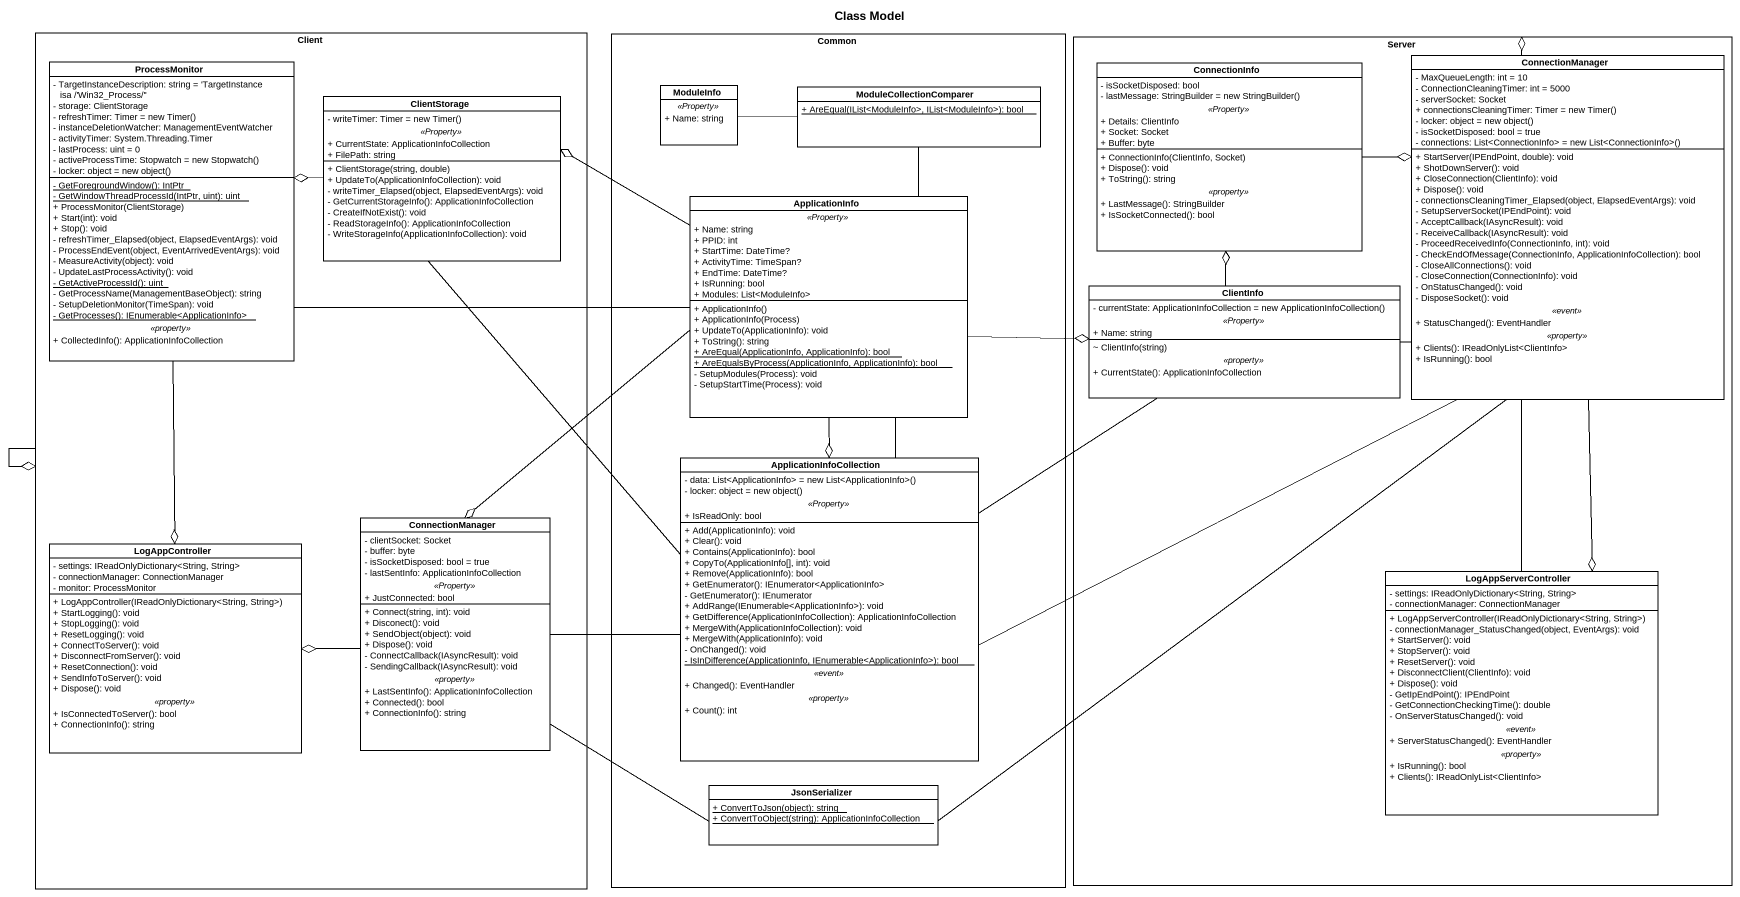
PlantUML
@startuml
title Class Model
hide circle
hide empty members
skinparam classAttributeIconSize 0
rectangle Client {
  class ProcessMonitor {
    - TargetInstanceDescription: string = 'TargetInstance isa /'Win32_Process/''
    - storage: ClientStorage
    {field} - refreshTimer: Timer = new Timer()
    - instanceDeletionWatcher: ManagementEventWatcher
    - activityTimer: System.Threading.Timer
    - lastProcess: uint = 0
    {field} - activeProcessTime: Stopwatch = new Stopwatch()
    {field} - locker: object = new object()
    --
    {static} - GetForegroundWindow(): IntPtr
    {static} - GetWindowThreadProcessId(IntPtr, uint): uint
    + ProcessMonitor(ClientStorage)
    + Start(int): void
    + Stop(): void
    - refreshTimer_Elapsed(object, ElapsedEventArgs): void
    - ProcessEndEvent(object, EventArrivedEventArgs): void
    - MeasureActivity(object): void
    - UpdateLastProcessActivity(): void
    {static} - GetActiveProcessId(): uint
    - GetProcessName(ManagementBaseObject): string
    - SetupDeletionMonitor(TimeSpan): void
    {static} - GetProcesses(): IEnumerable<ApplicationInfo>
    .. <<property>> ..
    + CollectedInfo(): ApplicationInfoCollection
  }
  class ClientStorage {
    {field} - writeTimer: Timer = new Timer()
    .. <<Property>> ..
    + CurrentState: ApplicationInfoCollection
    + FilePath: string
    --
    + ClientStorage(string, double)
    + UpdateTo(ApplicationInfoCollection): void
    - writeTimer_Elapsed(object, ElapsedEventArgs): void
    - GetCurrentStorageInfo(): ApplicationInfoCollection
    - CreateIfNotExist(): void
    - ReadStorageInfo(): ApplicationInfoCollection
    - WriteStorageInfo(ApplicationInfoCollection): void
  }
  class "ConnectionManager" as ConnectionManager_2 {
    - clientSocket: Socket
    - buffer: byte
    - isSocketDisposed: bool = true
    - lastSentInfo: ApplicationInfoCollection
    .. <<Property>> ..
    + JustConnected: bool
    --
    + Connect(string, int): void
    + Disconect(): void
    + SendObject(object): void
    + Dispose(): void
    - ConnectCallback(IAsyncResult): void
    - SendingCallback(IAsyncResult): void
    .. <<property>> ..
    + LastSentInfo(): ApplicationInfoCollection
    + Connected(): bool
    + ConnectionInfo(): string
  }
  class LogAppController {
    - settings: IReadOnlyDictionary<String, String>
    - connectionManager: ConnectionManager
    - monitor: ProcessMonitor
    --
    + LogAppController(IReadOnlyDictionary<String, String>)
    + StartLogging(): void
    + StopLogging(): void
    + ResetLogging(): void
    + ConnectToServer(): void
    + DisconnectFromServer(): void
    + ResetConnection(): void
    + SendInfoToServer(): void
    + Dispose(): void
    .. <<property>> ..
    + IsConnectedToServer(): bool
    + ConnectionInfo(): string
  }
}
rectangle Common {
  class ModuleInfo {
    .. <<Property>> ..
    + Name: string
  }
  class ModuleCollectionComparer {
    {static} + AreEqual(IList<ModuleInfo>, IList<ModuleInfo>): bool
  }
  class ApplicationInfo {
    .. <<Property>> ..
    + Name: string
    + PPID: int
    + StartTime: DateTime?
    + ActivityTime: TimeSpan?
    + EndTime: DateTime?
    + IsRunning: bool
    + Modules: List<ModuleInfo>
    --
    + ApplicationInfo()
    + ApplicationInfo(Process)
    + UpdateTo(ApplicationInfo): void
    + ToString(): string
    {static} + AreEqual(ApplicationInfo, ApplicationInfo): bool
    {static} + AreEqualsByProcess(ApplicationInfo, ApplicationInfo): bool
    - SetupModules(Process): void
    - SetupStartTime(Process): void
  }
  class ApplicationInfoCollection {
    {field} - data: List<ApplicationInfo> = new List<ApplicationInfo>()
    {field} - locker: object = new object()
    .. <<Property>> ..
    + IsReadOnly: bool
    --
    + Add(ApplicationInfo): void
    + Clear(): void
    + Contains(ApplicationInfo): bool
    + CopyTo(ApplicationInfo[], int): void
    + Remove(ApplicationInfo): bool
    + GetEnumerator(): IEnumerator<ApplicationInfo>
    - GetEnumerator(): IEnumerator
    + AddRange(IEnumerable<ApplicationInfo>): void
    + GetDifference(ApplicationInfoCollection): ApplicationInfoCollection
    + MergeWith(ApplicationInfoCollection): void
    + MergeWith(ApplicationInfo): void
    - OnChanged(): void
    {static} - IsInDifference(ApplicationInfo, IEnumerable<ApplicationInfo>): bool
    .. <<event>> ..
    + Changed(): EventHandler
    .. <<property>> ..
    + Count(): int
  }
  class JsonSerializer {
    {static} + ConvertToJson(object): string
    {static} + ConvertToObject(string): ApplicationInfoCollection
  }
}
rectangle Server {
  class ConnectionInfo {
    - isSocketDisposed: bool
    {field} - lastMessage: StringBuilder = new StringBuilder()
    .. <<Property>> ..
    + Details: ClientInfo
    + Socket: Socket
    + Buffer: byte
    --
    + ConnectionInfo(ClientInfo, Socket)
    + Dispose(): void
    + ToString(): string
    .. <<property>> ..
    + LastMessage(): StringBuilder
    + IsSocketConnected(): bool
  }
  class ConnectionManager {
    - MaxQueueLength: int = 10
    - ConnectionCleaningTimer: int = 5000
    - serverSocket: Socket
    {field} + connectionsCleaningTimer: Timer = new Timer()
    {field} - locker: object = new object()
    - isSocketDisposed: bool = true
    {field} - connections: List<ConnectionInfo> = new List<ConnectionInfo>()
    --
    + StartServer(IPEndPoint, double): void
    + ShotDownServer(): void
    + CloseConnection(ClientInfo): void
    + Dispose(): void
    - connectionsCleaningTimer_Elapsed(object, ElapsedEventArgs): void
    - SetupServerSocket(IPEndPoint): void
    - AcceptCallback(IAsyncResult): void
    - ReceiveCallback(IAsyncResult): void
    - ProceedReceivedInfo(ConnectionInfo, int): void
    - CheckEndOfMessage(ConnectionInfo, ApplicationInfoCollection): bool
    - CloseAllConnections(): void
    - CloseConnection(ConnectionInfo): void
    - OnStatusChanged(): void
    - DisposeSocket(): void
    .. <<event>> ..
    + StatusChanged(): EventHandler
    .. <<property>> ..
    + Clients(): IReadOnlyList<ClientInfo>
    + IsRunning(): bool
  }
  class ClientInfo {
    {field} - currentState: ApplicationInfoCollection = new ApplicationInfoCollection()
    .. <<Property>> ..
    + Name: string
    --
    ~ ClientInfo(string)
    .. <<property>> ..
    + CurrentState(): ApplicationInfoCollection
  }
  class LogAppServerController {
    - settings: IReadOnlyDictionary<String, String>
    - connectionManager: ConnectionManager
    --
    + LogAppServerController(IReadOnlyDictionary<String, String>)
    - connectionManager_StatusChanged(object, EventArgs): void
    + StartServer(): void
    + StopServer(): void
    + ResetServer(): void
    + DisconnectClient(ClientInfo): void
    + Dispose(): void
    - GetIpEndPoint(): IPEndPoint
    - GetConnectionCheckingTime(): double
    - OnServerStatusChanged(): void
    .. <<event>> ..
    + ServerStatusChanged(): EventHandler
    .. <<property>> ..
    + IsRunning(): bool
    + Clients(): IReadOnlyList<ClientInfo>
  }
}
Client --o Client
ProcessMonitor -right- ApplicationInfo
ProcessMonitor --o LogAppController
ConnectionInfo -right-o ConnectionManager
ConnectionManager --o LogAppServerController
ConnectionManager -- JsonSerializer
ClientStorage -left-o ProcessMonitor
ClientStorage -- ApplicationInfoCollection
ModuleInfo -right- ModuleCollectionComparer
ApplicationInfo -left-o ClientStorage
ApplicationInfo -up- ModuleCollectionComparer
ApplicationInfo -right-o ClientInfo
ApplicationInfo --o ApplicationInfoCollection
ApplicationInfo -- ApplicationInfoCollection
ApplicationInfo --o ConnectionManager_2
ClientInfo -up-o ConnectionInfo
ClientInfo -right- ConnectionManager
ClientInfo -- ApplicationInfoCollection
ApplicationInfoCollection -right- ConnectionManager
ConnectionManager_2 -right- ApplicationInfoCollection
ConnectionManager_2 -left-o LogAppController
LogAppServerController -up-o Server
JsonSerializer -left- ConnectionManager_2
@enduml
